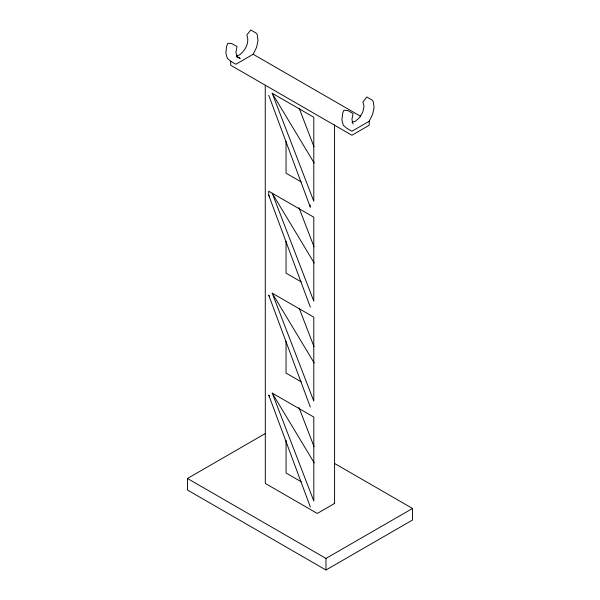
<?xml version="1.0" encoding="UTF-8"?>
<svg xmlns="http://www.w3.org/2000/svg" width="600" height="600" viewBox="0 0 600 600"><rect width="100%" height="100%" fill="white"/><g stroke="black" fill="none" stroke-linecap="round" stroke-linejoin="round"><path stroke-width="0.9" d="M286.043 241.327L286.043 273.142L301.245 281.903M286.043 141.382L286.043 173.197L301.245 181.958M286.065 440.265L286.065 473.018L301.275 481.778M286.043 341.272L286.043 373.087L301.245 381.847M236.49 56.76L240.202 58.418L237.03 56.588L235.875 52.26L237.03 46.59L231.84 43.59L227.873 43.237L226.627 46.29L225.847 52.995L227.28 58.267L230.692 61.245L235.882 64.245L253.17 54.262L256.582 47.348L258.015 40.425L257.235 34.62L255.99 33L250.8 30L246.833 34.935C249.81 42.322 245.4 50.625 239.333 55.005L236.737 55.657M230.692 61.245L230.692 65.242L351.93 135.24L369.218 125.257L369.218 121.26L372.63 114.352L374.062 107.422L373.282 101.618L372.038 99.998L366.847 96.998L362.88 101.933L364.035 106.267L362.88 111.93L359.707 117.42L355.38 121.252L351.923 122.183M369.218 121.26L351.93 131.243L346.74 128.243L343.327 125.273L341.895 120L342.675 113.288L343.92 110.235L347.888 110.595L353.077 113.587L351.923 119.505L353.077 124.087M334.77 463.575L412.522 508.463L412.522 520.028L325.965 570L187.477 490.043L187.477 478.478L265.132 433.643M334.567 124.927L334.59 503.445L317.28 513.442L265.312 483.435L265.252 85.267M187.477 478.478L325.965 558.435L412.522 508.463M253.17 54.262L360.788 116.392M272.183 93.255L313.793 117.248L313.793 201.202L272.183 93.255L314.212 163.095M272.183 293.145L313.793 317.138L313.793 401.092L272.183 293.145L314.212 362.978M272.205 393.082L313.815 417.067L313.815 501.022L272.205 393.082L314.235 462.915M334.14 503.183L334.59 503.445M314.212 263.04L272.183 193.2L313.793 301.147L313.793 217.192L268.718 191.205L268.718 195.202L310.327 307.14M268.718 195.202L269.655 196.822M269.655 296.767L268.718 295.147L310.327 407.085M269.678 396.697L268.74 395.077L310.358 507.022M299.243 108.488L314.01 146.79M298.905 207.562L314.01 246.735M299.243 308.377L314.01 346.68M298.928 407.438L314.032 446.61M268.718 95.258L310.327 207.202L309.78 204.45M325.965 558.435L325.965 570"/></g></svg>
